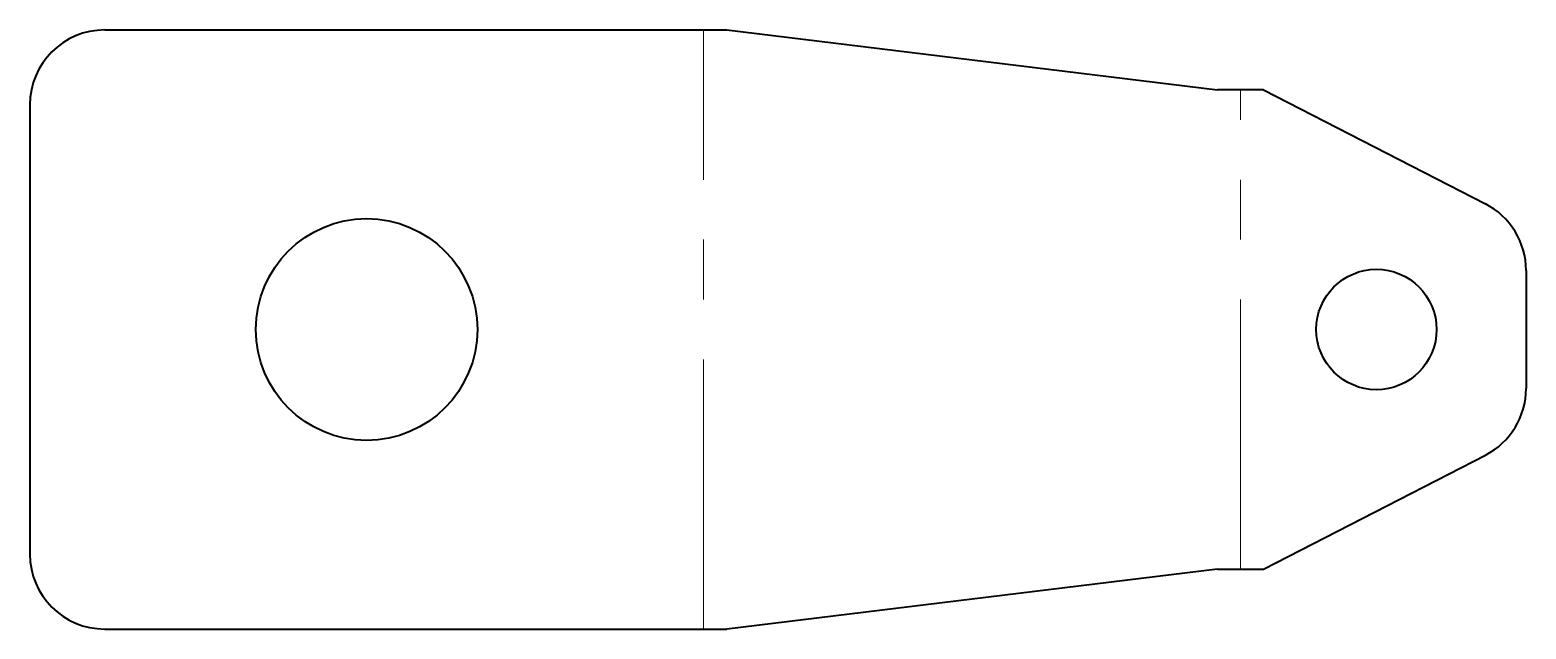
# Model space of a CAD drawing. Header units: inches. Extents: x -0.56 to 1.94, y -1.5 to -0.5.
import ezdxf

# ---------------------------------------------------------------- set-up
doc = ezdxf.new("R2010")
doc.units = ezdxf.units.IN
doc.header["$MEASUREMENT"] = 0
doc.linetypes.add('CENTER', pattern=[0.72, 0.45, -0.09, 0.09, -0.09])
for name, color, linetype, lineweight in [('SHEETMETAL_BEND_LINES_DOWN', 7, 'CENTER', 13), ('SHEETMETAL_BEND_LINES_UP', 7, 'CENTER', 13), ('Visible', 7, 'Continuous', 40)]:
    doc.layers.add(name, color=color, linetype=linetype, lineweight=lineweight)

msp = doc.modelspace()

# ---------------------------------------------------------------- linework, layer by layer
at = {"layer": 'SHEETMETAL_BEND_LINES_DOWN'}
msp.add_line((1.4601, -1.4), (1.4601, -0.6), dxfattribs=at)
at = {"layer": 'SHEETMETAL_BEND_LINES_UP'}
msp.add_line((0.5631, -1.5), (0.5631, -0.5), dxfattribs=at)
at = {"layer": 'Visible'}
for p, q in [((-0.4375, -0.5), (0.6016, -0.5)), ((0.6016, -0.5), (1.4217, -0.6)), ((1.4986, -0.6), (1.4217, -0.6)), ((1.4986, -0.6), (1.8692, -0.7901)), ((-0.5625, -0.625), (-0.5625, -1.375)), ((1.9371, -0.9014), (1.9371, -1.0986)), ((1.4986, -1.4), (1.8692, -1.2099)), ((1.4217, -1.4), (0.6016, -1.5)), ((1.4217, -1.4), (1.4986, -1.4)), ((-0.4375, -1.5), (0.6016, -1.5))]:
    msp.add_line(p, q, dxfattribs=at)
for centre, radius in [((0, -1), 0.185), ((1.6871, -1), 0.1005)]:
    msp.add_circle(centre, radius, dxfattribs=at)
for centre, start, end in [((-0.4375, -0.625), 90, 180), ((1.8121, -0.9014), 0, 62.8385), ((1.8121, -1.0986), 297.1615, 0), ((-0.4375, -1.375), 180, 270)]:
    msp.add_arc(centre, 0.125, start, end, dxfattribs=at)

doc.saveas('drawing.dxf')
